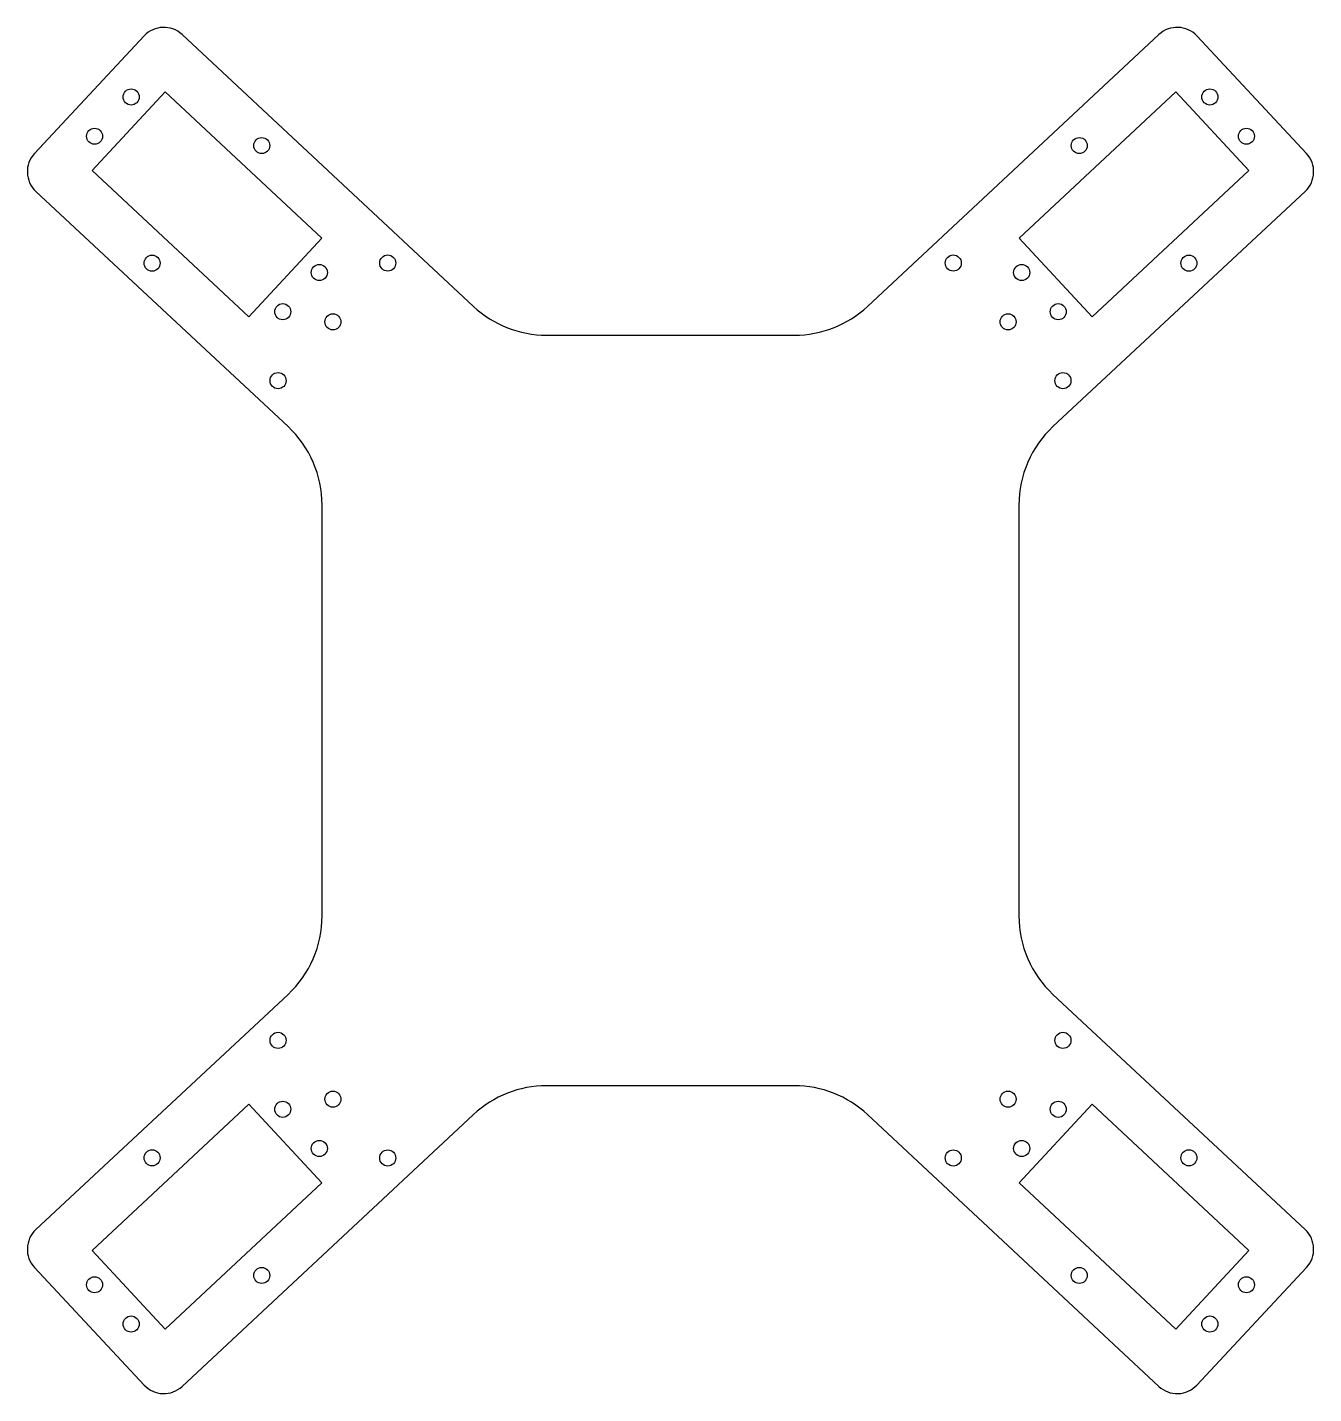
# Model space of a CAD drawing. Header units: millimetres. Extents: x 60 to 300, y 39 to 294.
import ezdxf

# ---------------------------------------------------------------- set-up
doc = ezdxf.new("R2010")
doc.units = ezdxf.units.MM

msp = doc.modelspace()

# ---------------------------------------------------------------- linework, layer by layer
at = {"color": 7, "linetype": 'Continuous', "lineweight": 25}
for p, q in [((82.1, 292.44), (61.64, 270.5)), ((143.55, 241.98), (89.17, 292.69)), ((217.05, 241.98), (271.43, 292.69)), ((278.5, 292.44), (298.96, 270.5)), ((86.01, 281.97), (72.37, 267.34)), ((86.01, 281.97), (115.26, 254.69)), ((274.59, 281.97), (245.34, 254.69)), ((274.59, 281.97), (288.23, 267.34)), ((101.62, 240.06), (72.37, 267.34)), ((258.98, 240.06), (288.23, 267.34)), ((108.94, 219.56), (61.89, 263.44)), ((251.66, 219.56), (298.71, 263.44)), ((115.26, 254.69), (101.62, 240.06)), ((245.34, 254.69), (258.98, 240.06)), ((157.19, 236.61), (203.41, 236.61)), ((115.3, 128.28), (115.3, 204.93)), ((245.3, 204.93), (245.3, 128.28)), ((108.94, 113.65), (61.89, 69.78)), ((251.66, 113.65), (298.71, 69.78)), ((203.41, 96.61), (157.19, 96.61)), ((101.62, 93.15), (72.37, 65.87)), ((115.26, 78.52), (101.62, 93.15)), ((245.34, 78.52), (258.98, 93.15)), ((258.98, 93.15), (288.23, 65.87)), ((143.55, 91.23), (89.17, 40.52)), ((217.05, 91.23), (271.43, 40.52)), ((86.01, 51.24), (115.26, 78.52)), ((274.59, 51.24), (245.34, 78.52)), ((86.01, 51.24), (72.37, 65.87)), ((274.59, 51.24), (288.23, 65.87)), ((82.1, 40.77), (61.64, 62.71)), ((278.5, 40.77), (298.96, 62.71))]:
    msp.add_line(p, q, dxfattribs=at)
for centre in [(79.67, 281.04), (280.93, 281.04), (72.85, 273.72), (104.04, 271.98), (256.56, 271.98), (287.75, 273.72), (83.58, 250.04), (114.78, 248.3), (127.54, 250.07), (233.06, 250.07), (245.82, 248.3), (277.02, 250.04), (107.96, 240.99), (252.64, 240.99), (117.31, 239.1), (243.29, 239.1), (107.08, 228.13), (253.52, 228.13), (107.08, 105.08), (253.52, 105.08), (117.31, 94.11), (243.29, 94.11), (107.96, 92.22), (252.64, 92.22), (83.58, 83.17), (114.78, 84.91), (127.54, 83.14), (233.06, 83.14), (245.82, 84.91), (277.02, 83.17), (104.04, 61.23), (256.56, 61.23), (72.85, 59.49), (287.75, 59.49), (79.67, 52.17), (280.93, 52.17)]:
    msp.add_circle(centre, 1.5, dxfattribs=at)
for centre, radius, start, end in [((85.76, 289.03), 5, 47, 137), ((274.84, 289.03), 5, 43, 133), ((65.3, 267.09), 5, 137, 227), ((295.3, 267.09), 5, 313, 43), ((157.19, 256.61), 20, 227, 270), ((203.41, 256.61), 20, 270, 313), ((95.3, 204.93), 20, 0, 47), ((265.3, 204.93), 20, 133, 180), ((95.3, 128.28), 20, 313, 0), ((265.3, 128.28), 20, 180, 227), ((157.19, 76.61), 20, 90, 133), ((203.41, 76.61), 20, 47, 90), ((65.3, 66.12), 5, 133, 223), ((295.3, 66.12), 5, 317, 47), ((85.76, 44.18), 5, 223, 313), ((274.84, 44.18), 5, 227, 317)]:
    msp.add_arc(centre, radius, start, end, dxfattribs=at)

doc.saveas('drawing.dxf')
